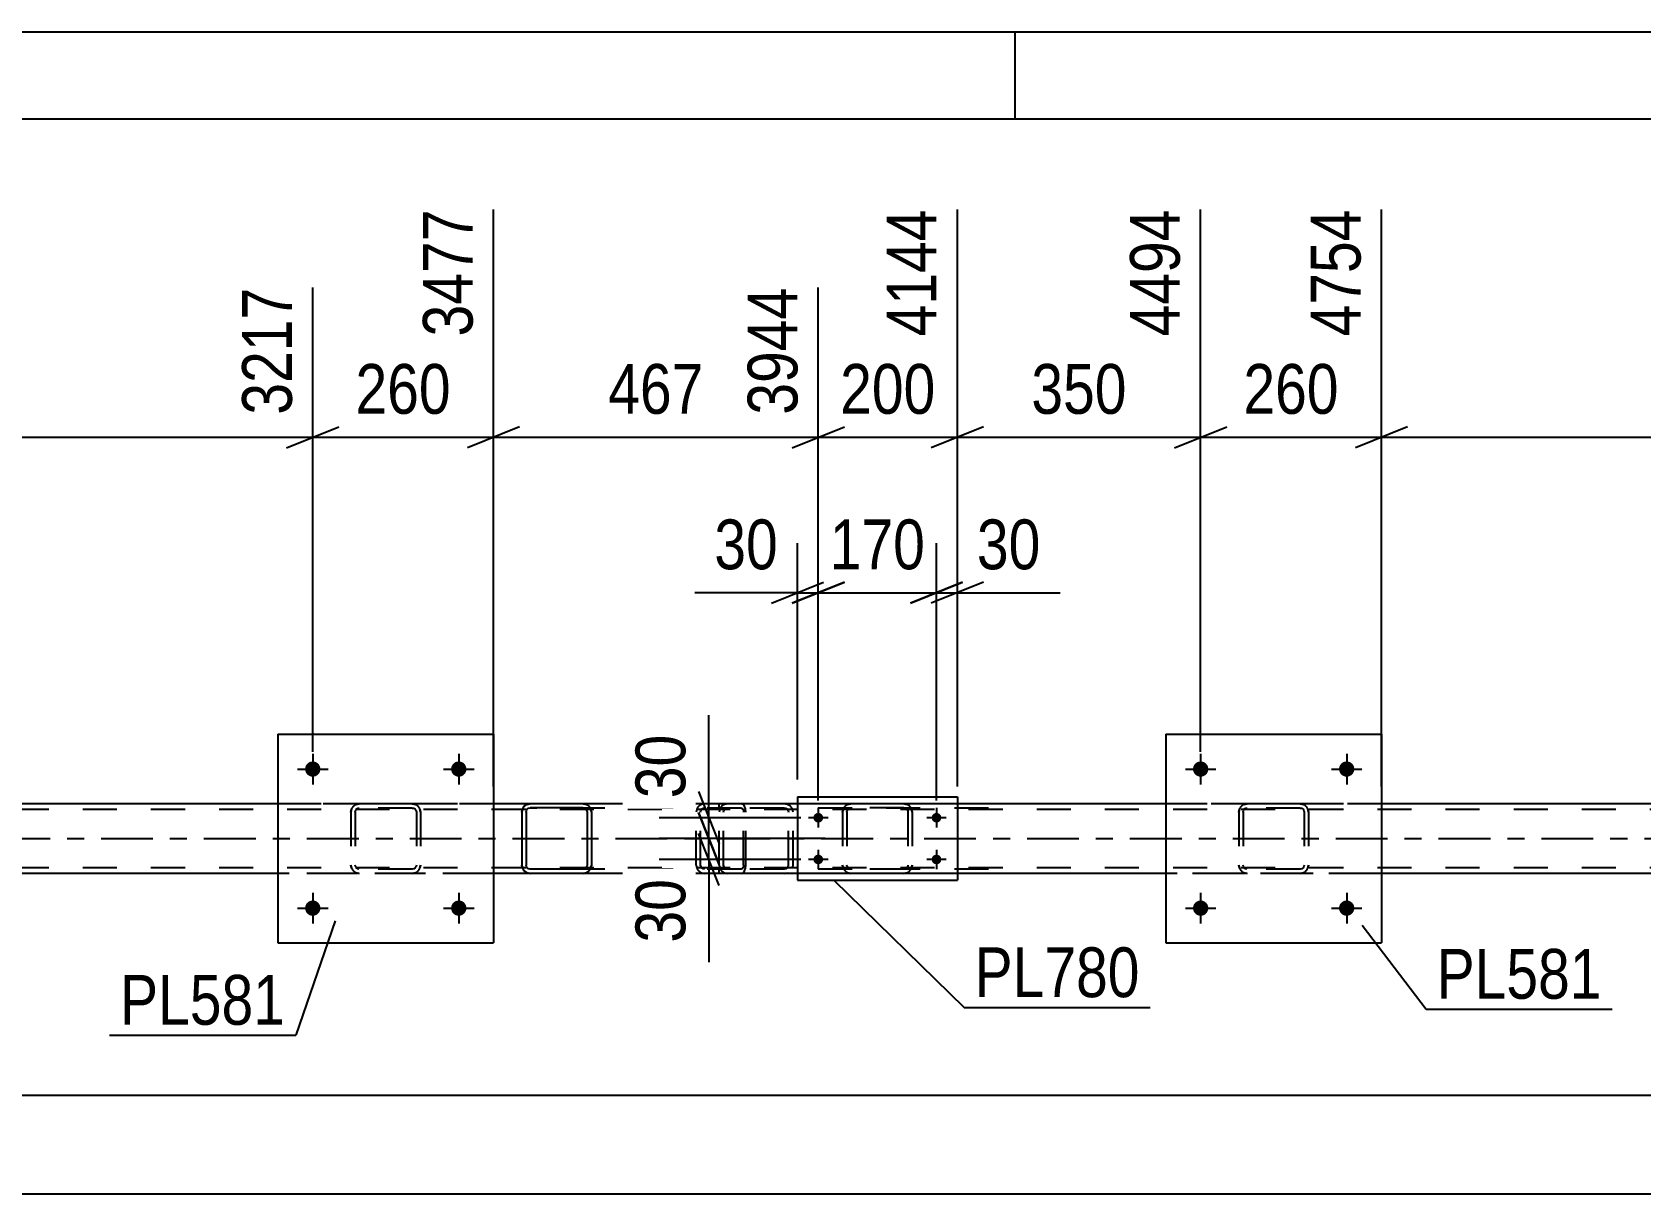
# Model space of a CAD drawing. Header units: millimetres. Extents: x 0 to 841, y 0 to 594.
# Drawn here: x 154.5 to 247, y 527.2 to 594 of the extents above; entities that cross this region are included whole.
import ezdxf

# ---------------------------------------------------------------- set-up
doc = ezdxf.new("R2010")
doc.units = ezdxf.units.MM
doc.linetypes.add('DXK_LINE_DOT2', pattern=[3.9198, 1.9599, -1.9599])
doc.linetypes.add('DXK_LINE_DOT3', pattern=[5.9187, 2.979, -0.9799, 0.9799, -0.9799])
doc.styles.add('Arial Narrow', font='ARIALN.TTF', dxfattribs={"height": 0.2})

# ---------------------------------------------------------------- blocks, each defined once
blk = doc.blocks.new('Unknown-814748436-1133')
at = {"color": 5, "linetype": 'Continuous'}
for p, q in [((841, 594), (0, 594)), ((211, 589), (211, 594)), ((836, 589), (5, 589))]:
    blk.add_line(p, q, dxfattribs=at)
blk = doc.blocks.new('Bolt-814748436-4867 - 4858')
at = {"linetype": 'Continuous'}
for points in [[(222.114, 543.608, -1), (221.234, 543.608, -1)], [(230.514, 543.608, -1), (229.634, 543.608, -1)]]:
    blk.add_hatch(color=1, dxfattribs=at).paths.add_polyline_path(points)
at = {"color": 1, "linetype": 'Continuous'}
for p, q in [((221.674, 544.488), (221.674, 542.728)), ((230.074, 544.488), (230.074, 542.728)), ((220.794, 543.608), (222.554, 543.608)), ((229.194, 543.608), (230.954, 543.608))]:
    blk.add_line(p, q, dxfattribs=at)
blk = doc.blocks.new('Bolt-814748436-4864 - 4858')
at = {"linetype": 'Continuous'}
for points in [[(171.034, 551.608, -1), (170.154, 551.608, -1)], [(179.434, 551.608, -1), (178.554, 551.608, -1)]]:
    blk.add_hatch(color=1, dxfattribs=at).paths.add_polyline_path(points)
at = {"color": 1, "linetype": 'Continuous'}
for p, q in [((170.594, 552.488), (170.594, 550.728)), ((178.994, 552.488), (178.994, 550.728)), ((169.714, 551.608), (171.474, 551.608)), ((178.114, 551.608), (179.874, 551.608))]:
    blk.add_line(p, q, dxfattribs=at)
blk = doc.blocks.new('Bolt-814748436-4865 - 4858')
at = {"linetype": 'Continuous'}
for points in [[(171.034, 543.608, -1), (170.154, 543.608, -1)], [(179.434, 543.608, -1), (178.554, 543.608, -1)]]:
    blk.add_hatch(color=1, dxfattribs=at).paths.add_polyline_path(points)
at = {"color": 1, "linetype": 'Continuous'}
for p, q in [((170.594, 544.488), (170.594, 542.728)), ((178.994, 544.488), (178.994, 542.728)), ((169.714, 543.608), (171.474, 543.608)), ((178.114, 543.608), (179.874, 543.608))]:
    blk.add_line(p, q, dxfattribs=at)
blk = doc.blocks.new('Bolt-814748436-4866 - 4858')
at = {"linetype": 'Continuous'}
for points in [[(222.114, 551.608, -1), (221.234, 551.608, -1)], [(230.514, 551.608, -1), (229.634, 551.608, -1)]]:
    blk.add_hatch(color=1, dxfattribs=at).paths.add_polyline_path(points)
at = {"color": 1, "linetype": 'Continuous'}
for p, q in [((221.674, 552.488), (221.674, 550.728)), ((230.074, 552.488), (230.074, 550.728)), ((220.794, 551.608), (222.554, 551.608)), ((229.194, 551.608), (230.954, 551.608))]:
    blk.add_line(p, q, dxfattribs=at)
blk = doc.blocks.new('Part-814748436-4904 - 4858')
at = {"color": 2, "linetype": 'Continuous'}
for p, q in [((168.594, 553.607), (168.594, 541.607)), ((168.594, 553.607), (180.994, 553.607)), ((180.994, 553.607), (180.994, 541.607)), ((168.594, 541.607), (180.994, 541.607))]:
    blk.add_line(p, q, dxfattribs=at)
blk = doc.blocks.new('Part-814748436-4905 - 4858')
at = {"color": 7, "linetype": 'DXK_LINE_DOT2'}
for p, q in [((172.794, 549.127), (172.831, 549.311)), ((172.831, 549.311), (172.794, 549.127)), ((172.794, 549.127), (172.794, 546.087)), ((173.034, 549.127), (173.052, 549.219)), ((173.034, 549.127), (173.034, 546.087)), ((173.052, 549.219), (173.104, 549.297)), ((173.09, 549.57), (173.274, 549.607)), ((173.274, 549.607), (173.09, 549.57)), ((173.104, 549.297), (173.182, 549.349)), ((173.182, 549.349), (173.274, 549.367)), ((176.314, 549.607), (173.274, 549.607)), ((176.314, 549.367), (173.274, 549.367)), ((176.314, 549.607), (176.498, 549.57)), ((176.498, 549.57), (176.314, 549.607)), ((176.314, 549.367), (176.406, 549.349)), ((176.406, 549.349), (176.484, 549.297)), ((176.484, 549.297), (176.536, 549.219)), ((176.536, 549.219), (176.554, 549.127)), ((176.554, 549.127), (176.554, 546.087)), ((176.757, 549.311), (176.794, 549.127)), ((176.794, 549.127), (176.757, 549.311)), ((176.794, 549.127), (176.794, 546.087)), ((172.831, 545.903), (172.794, 546.087)), ((172.794, 546.087), (172.831, 545.903)), ((173.052, 545.995), (173.034, 546.087)), ((176.554, 546.087), (176.536, 545.995)), ((176.794, 546.087), (176.757, 545.903)), ((176.757, 545.903), (176.794, 546.087)), ((173.104, 545.917), (173.052, 545.995)), ((173.274, 545.607), (173.09, 545.644)), ((173.09, 545.644), (173.274, 545.607)), ((173.182, 545.865), (173.104, 545.917)), ((173.274, 545.847), (173.182, 545.865)), ((176.314, 545.847), (173.274, 545.847)), ((176.314, 545.607), (173.274, 545.607)), ((176.406, 545.865), (176.314, 545.847)), ((176.498, 545.644), (176.314, 545.607)), ((176.314, 545.607), (176.498, 545.644)), ((176.484, 545.917), (176.406, 545.865)), ((176.536, 545.995), (176.484, 545.917))]:
    blk.add_line(p, q, dxfattribs=at)
at = {"color": 7, "linetype": 'DXK_LINE_DOT3'}
blk.add_line((174.794, 547.607), (174.794, 547.607), dxfattribs=at)
at = {"color": 7, "linetype": 'DXK_LINE_DOT2'}
for centre, start, end in [((173.274, 549.127), 112.5, 157.5), ((173.274, 549.127), 112.5, 157.5), ((176.314, 549.127), 22.5, 67.5), ((176.314, 549.127), 22.5, 67.5), ((173.274, 546.087), 202.5, 247.5), ((173.274, 546.087), 202.5, 247.5), ((176.314, 546.087), 292.5, 337.5), ((176.314, 546.087), 292.5, 337.5)]:
    blk.add_arc(centre, 0.48, start, end, dxfattribs=at)
blk = doc.blocks.new('Part-814748436-4910 - 4858')
at = {"color": 2, "linetype": 'Continuous'}
for p, q in [((219.674, 553.607), (219.674, 541.607)), ((219.674, 553.607), (232.074, 553.607)), ((232.074, 553.607), (232.074, 541.607)), ((219.674, 541.607), (232.074, 541.607))]:
    blk.add_line(p, q, dxfattribs=at)
blk = doc.blocks.new('Part-814748436-4911 - 4858')
at = {"color": 7, "linetype": 'DXK_LINE_DOT2'}
for p, q in [((223.874, 549.127), (223.911, 549.311)), ((223.911, 549.311), (223.874, 549.127)), ((223.874, 549.127), (223.874, 546.087)), ((224.114, 549.127), (224.133, 549.219)), ((224.114, 549.127), (224.114, 546.087)), ((224.133, 549.219), (224.185, 549.297)), ((224.171, 549.57), (224.354, 549.607)), ((224.354, 549.607), (224.171, 549.57)), ((224.185, 549.297), (224.263, 549.349)), ((224.263, 549.349), (224.354, 549.367)), ((227.394, 549.607), (224.354, 549.607)), ((227.394, 549.367), (224.354, 549.367)), ((227.394, 549.607), (227.578, 549.57)), ((227.578, 549.57), (227.394, 549.607)), ((227.394, 549.367), (227.486, 549.349)), ((227.486, 549.349), (227.564, 549.297)), ((227.564, 549.297), (227.616, 549.219)), ((227.616, 549.219), (227.634, 549.127)), ((227.634, 549.127), (227.634, 546.087)), ((227.838, 549.311), (227.874, 549.127)), ((227.874, 549.127), (227.838, 549.311)), ((227.874, 549.127), (227.874, 546.087)), ((223.911, 545.903), (223.874, 546.087)), ((223.874, 546.087), (223.911, 545.903)), ((224.133, 545.995), (224.114, 546.087)), ((227.634, 546.087), (227.616, 545.995)), ((227.874, 546.087), (227.838, 545.903)), ((227.838, 545.903), (227.874, 546.087)), ((224.185, 545.917), (224.133, 545.995)), ((224.354, 545.607), (224.171, 545.644)), ((224.171, 545.644), (224.354, 545.607)), ((224.263, 545.865), (224.185, 545.917)), ((224.354, 545.847), (224.263, 545.865)), ((227.394, 545.847), (224.354, 545.847)), ((227.394, 545.607), (224.354, 545.607)), ((227.486, 545.865), (227.394, 545.847)), ((227.578, 545.644), (227.394, 545.607)), ((227.394, 545.607), (227.578, 545.644)), ((227.564, 545.917), (227.486, 545.865)), ((227.616, 545.995), (227.564, 545.917))]:
    blk.add_line(p, q, dxfattribs=at)
at = {"color": 7, "linetype": 'DXK_LINE_DOT3'}
blk.add_line((225.874, 547.607), (225.874, 547.607), dxfattribs=at)
at = {"color": 7, "linetype": 'DXK_LINE_DOT2'}
for centre, start, end in [((224.354, 549.127), 112.5, 157.5), ((224.354, 549.127), 112.5, 157.5), ((227.394, 549.127), 22.5, 67.5), ((227.394, 549.127), 22.5, 67.5), ((224.354, 546.087), 202.5, 247.5), ((224.354, 546.087), 202.5, 247.5), ((227.394, 546.087), 292.5, 337.5), ((227.394, 546.087), 292.5, 337.5)]:
    blk.add_arc(centre, 0.48, start, end, dxfattribs=at)
blk = doc.blocks.new('Part-814748436-4993 - 4858')
at = {"color": 7, "linetype": 'DXK_LINE_DOT2'}
for p, q in [((195.243, 549.607), (183.087, 549.607)), ((195.243, 549.367), (183.087, 549.367)), ((192.667, 549.212), (192.649, 549.127)), ((192.649, 546.087), (192.649, 549.127)), ((192.688, 549.311), (192.667, 549.212)), ((192.901, 549.127), (192.92, 549.219)), ((192.901, 546.087), (192.901, 549.127)), ((192.92, 549.219), (192.974, 549.297)), ((193.152, 549.607), (192.96, 549.57)), ((192.974, 549.297), (193.056, 549.349)), ((193.056, 549.349), (193.152, 549.367)), ((193.967, 549.367), (193.967, 549.607)), ((195.347, 549.57), (195.243, 549.607)), ((195.243, 549.367), (195.295, 549.349)), ((195.295, 549.349), (195.339, 549.297)), ((195.339, 549.297), (195.368, 549.219)), ((195.435, 549.466), (195.347, 549.57)), ((195.368, 549.219), (195.379, 549.127)), ((195.379, 546.087), (195.379, 549.127)), ((195.494, 549.311), (195.435, 549.466)), ((195.514, 549.127), (195.494, 549.311)), ((195.514, 546.087), (195.514, 549.127)), ((192.649, 546.087), (192.667, 546.002)), ((192.667, 546.002), (192.688, 545.903)), ((192.914, 546.021), (192.901, 546.087)), ((192.92, 545.995), (192.914, 546.021)), ((195.379, 546.087), (195.368, 545.995)), ((195.494, 545.903), (195.514, 546.087)), ((195.243, 545.847), (183.087, 545.847)), ((195.243, 545.607), (183.087, 545.607)), ((192.974, 545.917), (192.92, 545.995)), ((192.96, 545.644), (193.152, 545.607)), ((193.056, 545.865), (192.974, 545.917)), ((193.152, 545.847), (193.056, 545.865)), ((193.967, 545.607), (193.967, 545.847)), ((195.295, 545.865), (195.243, 545.847)), ((195.243, 545.607), (195.347, 545.644)), ((195.339, 545.917), (195.295, 545.865)), ((195.368, 545.995), (195.339, 545.917)), ((195.347, 545.644), (195.435, 545.748)), ((195.435, 545.748), (195.494, 545.903))]:
    blk.add_line(p, q, dxfattribs=at)
for centre, start, end in [((193.138, 549.112), 111.1941, 156.15059), ((193.138, 546.102), 203.84941, 248.8059)]:
    blk.add_arc(centre, 0.492, start, end, dxfattribs=at)
blk = doc.blocks.new('Part-814748436-5006 - 4858')
at = {"color": 7, "linetype": 'DXK_LINE_DOT2'}
for p, q in [((193.985, 549.212), (193.967, 549.127)), ((193.967, 546.087), (193.967, 549.127)), ((194.006, 549.311), (193.985, 549.212)), ((194.223, 549.127), (194.242, 549.219)), ((194.223, 546.087), (194.223, 549.127)), ((194.242, 549.219), (194.297, 549.297)), ((194.478, 549.607), (194.282, 549.57)), ((194.297, 549.297), (194.38, 549.349)), ((194.38, 549.349), (194.478, 549.367)), ((209.466, 549.607), (194.478, 549.607)), ((209.466, 549.367), (194.478, 549.367)), ((197.909, 549.57), (197.713, 549.607)), ((197.713, 549.367), (197.811, 549.349)), ((197.811, 549.349), (197.894, 549.297)), ((197.894, 549.297), (197.949, 549.219)), ((197.949, 549.219), (197.968, 549.127)), ((197.968, 546.087), (197.968, 549.127)), ((198.206, 549.212), (198.185, 549.311)), ((198.224, 549.127), (198.206, 549.212)), ((198.224, 546.087), (198.224, 549.127)), ((193.967, 546.087), (193.985, 546.002)), ((193.985, 546.002), (194.006, 545.903)), ((194.237, 546.021), (194.223, 546.087)), ((194.242, 545.995), (194.237, 546.021)), ((197.949, 545.995), (197.954, 546.021)), ((197.954, 546.021), (197.968, 546.087)), ((198.185, 545.903), (198.206, 546.002)), ((198.206, 546.002), (198.224, 546.087)), ((194.297, 545.917), (194.242, 545.995)), ((194.282, 545.644), (194.478, 545.607)), ((194.38, 545.865), (194.297, 545.917)), ((194.478, 545.847), (194.38, 545.865)), ((209.466, 545.847), (194.478, 545.847)), ((209.466, 545.607), (194.478, 545.607)), ((197.811, 545.865), (197.713, 545.847)), ((197.713, 545.607), (197.909, 545.644)), ((197.894, 545.917), (197.811, 545.865)), ((197.949, 545.995), (197.894, 545.917))]:
    blk.add_line(p, q, dxfattribs=at)
for centre, start, end in [((194.458, 549.106), 110.75832, 155.68004), ((197.733, 549.106), 24.31996, 69.24168), ((194.458, 546.108), 204.31996, 249.24168)]:
    blk.add_arc(centre, 0.496, start, end, dxfattribs=at)
blk = doc.blocks.new('Part-814748436-5058 - 4858')
at = {"color": 7, "linetype": 'DXK_LINE_DOT2'}
for p, q in [((762.977, 549.287), (99.233, 549.287)), ((762.977, 549.607), (117.513, 549.607)), ((180.994, 549.607), (168.594, 549.607)), ((186.15, 549.607), (183.098, 549.607)), ((207.677, 549.607), (198.477, 549.607)), ((232.074, 549.607), (219.674, 549.607)), ((762.977, 545.927), (99.233, 545.927)), ((760.176, 545.607), (99.233, 545.607)), ((180.994, 545.607), (168.594, 545.607)), ((207.677, 545.607), (198.477, 545.607)), ((232.074, 545.607), (219.674, 545.607))]:
    blk.add_line(p, q, dxfattribs=at)
at = {"color": 2, "linetype": 'Continuous'}
for p, q in [((168.594, 549.607), (129.913, 549.607)), ((183.098, 549.607), (180.994, 549.607)), ((198.477, 549.607), (186.15, 549.607)), ((219.674, 549.607), (207.677, 549.607)), ((270.755, 549.607), (232.074, 549.607)), ((168.594, 545.607), (129.913, 545.607)), ((198.477, 545.607), (180.994, 545.607)), ((219.674, 545.607), (207.677, 545.607)), ((270.755, 545.607), (232.074, 545.607))]:
    blk.add_line(p, q, dxfattribs=at)
at = {"color": 7, "linetype": 'DXK_LINE_DOT3'}
blk.add_line((99.233, 547.607), (762.977, 547.607), dxfattribs=at)
blk = doc.blocks.new('Part-814748436-5098 - 4858')
at = {"color": 7, "linetype": 'DXK_LINE_DOT2'}
for p, q in [((201.077, 549.128), (201.114, 549.312)), ((201.114, 549.312), (201.077, 549.128)), ((201.077, 549.128), (201.077, 546.088)), ((201.317, 549.128), (201.335, 549.22)), ((201.317, 549.128), (201.317, 546.088)), ((201.335, 549.22), (201.387, 549.298)), ((201.373, 549.572), (201.557, 549.608)), ((201.557, 549.608), (201.373, 549.572)), ((201.387, 549.298), (201.465, 549.35)), ((201.465, 549.35), (201.557, 549.368)), ((204.597, 549.608), (201.557, 549.608)), ((204.597, 549.368), (201.557, 549.368)), ((204.597, 549.608), (204.781, 549.572)), ((204.781, 549.572), (204.597, 549.608)), ((204.597, 549.368), (204.689, 549.35)), ((204.689, 549.35), (204.767, 549.298)), ((204.767, 549.298), (204.819, 549.22)), ((204.819, 549.22), (204.837, 549.128)), ((204.837, 549.128), (204.837, 546.088)), ((205.041, 549.312), (205.077, 549.128)), ((205.077, 549.128), (205.041, 549.312)), ((205.077, 549.128), (205.077, 546.088)), ((201.114, 545.905), (201.077, 546.088)), ((201.077, 546.088), (201.114, 545.905)), ((201.335, 545.996), (201.317, 546.088)), ((204.837, 546.088), (204.819, 545.996)), ((205.077, 546.088), (205.041, 545.905)), ((205.041, 545.905), (205.077, 546.088)), ((201.387, 545.919), (201.335, 545.996)), ((201.557, 545.608), (201.373, 545.645)), ((201.373, 545.645), (201.557, 545.608)), ((201.465, 545.866), (201.387, 545.919)), ((201.557, 545.848), (201.465, 545.866)), ((204.597, 545.848), (201.557, 545.848)), ((204.597, 545.608), (201.557, 545.608)), ((204.689, 545.866), (204.597, 545.848)), ((204.781, 545.645), (204.597, 545.608)), ((204.597, 545.608), (204.781, 545.645)), ((204.767, 545.919), (204.689, 545.866)), ((204.819, 545.996), (204.767, 545.919))]:
    blk.add_line(p, q, dxfattribs=at)
at = {"color": 7, "linetype": 'DXK_LINE_DOT3'}
blk.add_line((203.077, 547.608), (203.077, 547.608), dxfattribs=at)
at = {"color": 7, "linetype": 'DXK_LINE_DOT2'}
for centre, start, end in [((201.557, 549.128), 112.5, 157.5), ((201.557, 549.128), 112.5, 157.5), ((204.597, 549.128), 22.5, 67.5), ((204.597, 549.128), 22.5, 67.5), ((201.557, 546.088), 202.5, 247.5), ((201.557, 546.088), 202.5, 247.5), ((204.597, 546.088), 292.5, 337.5), ((204.597, 546.088), 292.5, 337.5)]:
    blk.add_arc(centre, 0.48, start, end, dxfattribs=at)
blk = doc.blocks.new('Part-814748436-5103 - 4858')
at = {"color": 2, "linetype": 'Continuous'}
for p, q in [((198.477, 550.008), (198.477, 545.208)), ((198.477, 550.008), (207.677, 550.008)), ((207.677, 550.008), (207.677, 545.208)), ((198.477, 545.208), (207.677, 545.208))]:
    blk.add_line(p, q, dxfattribs=at)
blk = doc.blocks.new('Bolt-814748436-5104 - 4858')
at = {"linetype": 'Continuous'}
for points in [[(199.677, 548.528, -1), (199.677, 549.088, -1)], [(206.477, 548.528, -1), (206.477, 549.088, -1)], [(199.677, 546.128, -1), (199.677, 546.688, -1)], [(206.477, 546.128, -1), (206.477, 546.688, -1)]]:
    blk.add_hatch(color=1, dxfattribs=at).paths.add_polyline_path(points)
at = {"color": 1, "linetype": 'Continuous'}
for p, q in [((200.237, 548.808), (199.117, 548.808)), ((199.677, 549.368), (199.677, 548.248)), ((207.037, 548.808), (205.917, 548.808)), ((206.477, 549.368), (206.477, 548.248)), ((199.677, 546.968), (199.677, 545.848)), ((206.477, 546.968), (206.477, 545.848)), ((200.237, 546.408), (199.117, 546.408)), ((207.037, 546.408), (205.917, 546.408))]:
    blk.add_line(p, q, dxfattribs=at)
blk = doc.blocks.new('Part-814748436-5105 - 4858')
at = {"color": 2, "linetype": 'Continuous'}
for p, q in [((182.661, 549.312), (182.624, 549.128)), ((182.624, 549.128), (182.624, 546.088)), ((182.864, 549.128), (182.883, 549.22)), ((182.864, 549.128), (182.864, 546.088)), ((182.883, 549.22), (182.935, 549.298)), ((183.104, 549.608), (182.921, 549.572)), ((182.935, 549.298), (183.013, 549.35)), ((183.013, 549.35), (183.104, 549.368)), ((186.144, 549.608), (183.104, 549.608)), ((186.144, 549.368), (183.104, 549.368)), ((186.328, 549.572), (186.144, 549.608)), ((186.144, 549.368), (186.236, 549.35)), ((186.236, 549.35), (186.314, 549.298)), ((186.314, 549.298), (186.366, 549.22)), ((186.366, 549.22), (186.384, 549.128)), ((186.384, 549.128), (186.384, 546.088)), ((186.624, 549.128), (186.588, 549.312)), ((186.624, 549.128), (186.624, 546.088)), ((182.624, 546.088), (182.661, 545.905)), ((182.883, 545.996), (182.864, 546.088)), ((186.384, 546.088), (186.366, 545.996)), ((186.588, 545.905), (186.624, 546.088)), ((182.935, 545.919), (182.883, 545.996)), ((182.921, 545.645), (183.104, 545.608)), ((183.013, 545.866), (182.935, 545.919)), ((183.104, 545.848), (183.013, 545.866)), ((186.144, 545.848), (183.104, 545.848)), ((186.144, 545.608), (183.104, 545.608)), ((186.236, 545.866), (186.144, 545.848)), ((186.144, 545.608), (186.328, 545.645)), ((186.314, 545.919), (186.236, 545.866)), ((186.366, 545.996), (186.314, 545.919))]:
    blk.add_line(p, q, dxfattribs=at)
at = {"color": 7, "linetype": 'DXK_LINE_DOT2'}
for p, q in [((182.624, 549.128), (182.661, 549.312)), ((182.921, 549.572), (183.104, 549.608)), ((186.144, 549.608), (186.328, 549.572)), ((186.588, 549.312), (186.624, 549.128)), ((182.661, 545.905), (182.624, 546.088)), ((186.624, 546.088), (186.588, 545.905)), ((183.104, 545.608), (182.921, 545.645)), ((186.328, 545.645), (186.144, 545.608))]:
    blk.add_line(p, q, dxfattribs=at)
at = {"color": 7, "linetype": 'DXK_LINE_DOT3'}
blk.add_line((184.624, 547.608), (184.624, 547.608), dxfattribs=at)
at = {"color": 2, "linetype": 'Continuous'}
for centre, start, end in [((183.104, 549.128), 112.49997, 157.49997), ((186.144, 549.128), 22.49997, 67.49997), ((183.104, 546.088), 202.49997, 247.49997), ((186.144, 546.088), 292.49997, 337.49997)]:
    blk.add_arc(centre, 0.48, start, end, dxfattribs=at)
at = {"color": 7, "linetype": 'DXK_LINE_DOT2'}
for centre, start, end in [((183.104, 549.128), 112.49997, 157.49997), ((186.144, 549.128), 22.49997, 67.49997), ((183.104, 546.088), 202.49997, 247.49997), ((186.144, 546.088), 292.49997, 337.49997)]:
    blk.add_arc(centre, 0.48, start, end, dxfattribs=at)
blk = doc.blocks.new('StraightDimension-814748436-15992 - 4858')
at = {"color": 7, "linetype": 'Continuous'}
for p, q in [((198.477, 551.008), (198.477, 564.602)), ((199.677, 549.808), (199.677, 564.602)), ((198.477, 561.752), (192.571, 561.752)), ((198.477, 561.752), (192.571, 561.752)), ((196.977, 561.152), (199.977, 562.352)), ((201.177, 562.352), (198.177, 561.152)), ((198.477, 561.752), (199.677, 561.752))]:
    blk.add_line(p, q, dxfattribs=at)
at = {"color": 0}
blk.add_wipeout([(197.952, 562.502), (197.952, 566.702), (193.096, 566.702), (193.096, 562.502)], dxfattribs=at)
at = {"color": 3, "style": 'Arial Narrow'}
blk.add_text('30', height=2.8633, dxfattribs=at).set_placement((193.696, 563.102))
blk = doc.blocks.new('StraightDimension-814748436-15263 - 4858')
at = {"color": 7, "linetype": 'Continuous'}
for p, q in [((180.994, 550.607), (180.994, 583.808)), ((170.594, 552.608), (170.594, 579.308)), ((169.094, 570.096), (172.094, 571.296)), ((182.494, 571.296), (179.494, 570.096)), ((170.594, 570.696), (180.994, 570.696))]:
    blk.add_line(p, q, dxfattribs=at)
at = {"color": 0}
blk.add_wipeout([(179.136, 571.446), (179.136, 575.646), (172.452, 575.646), (172.452, 571.446)], dxfattribs=at)
at = {"color": 3, "style": 'Arial Narrow'}
blk.add_text('260', height=2.8633, dxfattribs=at).set_placement((173.052, 572.046))
at = {"color": 0, "linetype": 'Continuous'}
blk.add_wipeout([(180.394, 584.408), (176.194, 584.408), (176.194, 575.896), (180.394, 575.896)], dxfattribs=at)
at = {"color": 3, "linetype": 'Continuous', "style": 'Arial Narrow'}
blk.add_text('3477', height=2.8633, rotation=90.00021, dxfattribs=at).set_placement((179.794, 576.496))
blk = doc.blocks.new('StraightDimension-814748436-5116 - 4858')
at = {"color": 7, "linetype": 'Continuous'}
blk.add_line((56.673, 527.172), (763.617, 527.172), dxfattribs=at)
blk = doc.blocks.new('StraightDimension-814748436-5137 - 4858')
at = {"color": 7, "linetype": 'Continuous'}
blk.add_line((57.313, 532.848), (762.977, 532.848), dxfattribs=at)
blk = doc.blocks.new('StraightDimension-814748436-12156 - 4858')
at = {"color": 7, "linetype": 'Continuous'}
for p, q in [((193.377, 548.808), (193.377, 554.714)), ((193.377, 548.808), (193.377, 554.714)), ((192.777, 550.308), (193.977, 547.308)), ((198.677, 548.808), (190.527, 548.808)), ((193.977, 546.108), (192.777, 549.108)), ((193.377, 547.608), (193.377, 548.808)), ((200.077, 547.608), (190.527, 547.608))]:
    blk.add_line(p, q, dxfattribs=at)
at = {"color": 0}
blk.add_wipeout([(192.627, 554.189), (188.427, 554.189), (188.427, 549.333), (192.627, 549.333)], dxfattribs=at)
at = {"color": 3, "style": 'Arial Narrow'}
blk.add_text('30', height=2.8633, rotation=90.00021, dxfattribs=at).set_placement((192.027, 549.933))
blk = doc.blocks.new('StraightDimension-814748436-12157 - 4858')
at = {"color": 7, "linetype": 'Continuous'}
for p, q in [((192.777, 549.108), (193.977, 546.108)), ((193.977, 544.908), (192.777, 547.908)), ((200.077, 547.608), (190.527, 547.608)), ((193.377, 546.408), (193.377, 547.608)), ((198.677, 546.408), (190.527, 546.408)), ((193.377, 546.408), (193.377, 540.502)), ((193.377, 546.408), (193.377, 540.502))]:
    blk.add_line(p, q, dxfattribs=at)
at = {"color": 0}
blk.add_wipeout([(192.627, 545.883), (188.427, 545.883), (188.427, 541.027), (192.627, 541.027)], dxfattribs=at)
at = {"color": 3, "style": 'Arial Narrow'}
blk.add_text('30', height=2.8633, rotation=90.00021, dxfattribs=at).set_placement((192.027, 541.627))
blk = doc.blocks.new('StraightDimension-814748436-15258 - 4858')
at = {"color": 7, "linetype": 'Continuous'}
for p, q in [((232.074, 550.607), (232.074, 583.808)), ((272.755, 552.608), (272.755, 579.308)), ((233.574, 571.296), (230.574, 570.096)), ((271.255, 570.096), (274.255, 571.296)), ((232.074, 570.696), (272.755, 570.696))]:
    blk.add_line(p, q, dxfattribs=at)
at = {"color": 0}
blk.add_wipeout([(256.671, 571.446), (256.671, 575.646), (248.158, 575.646), (248.158, 571.446)], dxfattribs=at)
at = {"color": 3, "style": 'Arial Narrow'}
blk.add_text('1017', height=2.8633, dxfattribs=at).set_placement((248.758, 572.046))
at = {"color": 0, "linetype": 'Continuous'}
blk.add_wipeout([(272.155, 579.908), (267.955, 579.908), (267.955, 571.396), (272.155, 571.396)], dxfattribs=at)
at = {"color": 3, "linetype": 'Continuous', "style": 'Arial Narrow'}
blk.add_text('5771', height=2.8633, rotation=90.00021, dxfattribs=at).set_placement((271.555, 571.996))
blk = doc.blocks.new('StraightDimension-814748436-15259 - 4858')
at = {"color": 7, "linetype": 'Continuous'}
for p, q in [((221.674, 552.608), (221.674, 583.808)), ((232.074, 550.607), (232.074, 583.808)), ((220.174, 570.096), (223.174, 571.296)), ((233.574, 571.296), (230.574, 570.096)), ((221.674, 570.696), (232.074, 570.696))]:
    blk.add_line(p, q, dxfattribs=at)
at = {"color": 0}
blk.add_wipeout([(230.217, 571.446), (230.217, 575.646), (223.532, 575.646), (223.532, 571.446)], dxfattribs=at)
at = {"color": 3, "style": 'Arial Narrow'}
blk.add_text('260', height=2.8633, dxfattribs=at).set_placement((224.132, 572.046))
at = {"color": 0, "linetype": 'Continuous'}
blk.add_wipeout([(231.474, 584.408), (227.274, 584.408), (227.274, 575.896), (231.474, 575.896)], dxfattribs=at)
at = {"color": 3, "linetype": 'Continuous', "style": 'Arial Narrow'}
blk.add_text('4754', height=2.8633, rotation=90.00021, dxfattribs=at).set_placement((230.874, 576.496))
blk = doc.blocks.new('StraightDimension-814748436-15260 - 4858')
at = {"color": 7, "linetype": 'Continuous'}
for p, q in [((207.677, 550.607), (207.677, 583.808)), ((221.674, 552.608), (221.674, 583.808)), ((209.177, 571.296), (206.177, 570.096)), ((220.174, 570.096), (223.174, 571.296)), ((207.677, 570.696), (221.674, 570.696))]:
    blk.add_line(p, q, dxfattribs=at)
at = {"color": 0}
blk.add_wipeout([(218.018, 571.446), (218.018, 575.646), (211.334, 575.646), (211.334, 571.446)], dxfattribs=at)
at = {"color": 3, "style": 'Arial Narrow'}
blk.add_text('350', height=2.8633, dxfattribs=at).set_placement((211.934, 572.046))
at = {"color": 0, "linetype": 'Continuous'}
blk.add_wipeout([(221.074, 584.408), (216.874, 584.408), (216.874, 575.896), (221.074, 575.896)], dxfattribs=at)
at = {"color": 3, "linetype": 'Continuous', "style": 'Arial Narrow'}
blk.add_text('4494', height=2.8633, rotation=90.00021, dxfattribs=at).set_placement((220.474, 576.496))
blk = doc.blocks.new('StraightDimension-814748436-15261 - 4858')
at = {"color": 7, "linetype": 'Continuous'}
for p, q in [((207.677, 550.607), (207.677, 583.808)), ((199.677, 549.808), (199.677, 579.308)), ((198.177, 570.096), (201.177, 571.296)), ((209.177, 571.296), (206.177, 570.096)), ((199.677, 570.696), (207.677, 570.696))]:
    blk.add_line(p, q, dxfattribs=at)
at = {"color": 0}
blk.add_wipeout([(207.019, 571.446), (207.019, 575.646), (200.335, 575.646), (200.335, 571.446)], dxfattribs=at)
at = {"color": 3, "style": 'Arial Narrow'}
blk.add_text('200', height=2.8633, dxfattribs=at).set_placement((200.935, 572.046))
at = {"color": 0, "linetype": 'Continuous'}
blk.add_wipeout([(207.077, 584.408), (202.877, 584.408), (202.877, 575.896), (207.077, 575.896)], dxfattribs=at)
at = {"color": 3, "linetype": 'Continuous', "style": 'Arial Narrow'}
blk.add_text('4144', height=2.8633, rotation=90.00021, dxfattribs=at).set_placement((206.477, 576.496))
blk = doc.blocks.new('StraightDimension-814748436-15262 - 4858')
at = {"color": 7, "linetype": 'Continuous'}
for p, q in [((180.994, 550.607), (180.994, 583.808)), ((199.677, 549.808), (199.677, 579.308)), ((182.494, 571.296), (179.494, 570.096)), ((198.177, 570.096), (201.177, 571.296)), ((180.994, 570.696), (199.677, 570.696))]:
    blk.add_line(p, q, dxfattribs=at)
at = {"color": 0}
blk.add_wipeout([(193.678, 571.446), (193.678, 575.646), (186.993, 575.646), (186.993, 571.446)], dxfattribs=at)
at = {"color": 3, "style": 'Arial Narrow'}
blk.add_text('467', height=2.8633, dxfattribs=at).set_placement((187.593, 572.046))
at = {"color": 0, "linetype": 'Continuous'}
blk.add_wipeout([(199.077, 579.908), (194.877, 579.908), (194.877, 571.396), (199.077, 571.396)], dxfattribs=at)
at = {"color": 3, "linetype": 'Continuous', "style": 'Arial Narrow'}
blk.add_text('3944', height=2.8633, rotation=90.00021, dxfattribs=at).set_placement((198.477, 571.996))
blk = doc.blocks.new('StraightDimension-814748436-15264 - 4858')
at = {"color": 7, "linetype": 'Continuous'}
for p, q in [((129.913, 550.607), (129.913, 583.808)), ((170.594, 552.608), (170.594, 579.308)), ((131.413, 571.296), (128.413, 570.096)), ((169.094, 570.096), (172.094, 571.296)), ((129.913, 570.696), (170.594, 570.696))]:
    blk.add_line(p, q, dxfattribs=at)
at = {"color": 0}
blk.add_wipeout([(154.51, 571.446), (154.51, 575.646), (145.997, 575.646), (145.997, 571.446)], dxfattribs=at)
at = {"color": 3, "style": 'Arial Narrow'}
blk.add_text('1017', height=2.8633, dxfattribs=at).set_placement((146.597, 572.046))
at = {"color": 0, "linetype": 'Continuous'}
blk.add_wipeout([(169.994, 579.908), (165.794, 579.908), (165.794, 571.396), (169.994, 571.396)], dxfattribs=at)
at = {"color": 3, "linetype": 'Continuous', "style": 'Arial Narrow'}
blk.add_text('3217', height=2.8633, rotation=90.00021, dxfattribs=at).set_placement((169.394, 571.996))
blk = doc.blocks.new('StraightDimension-814748436-15990 - 4858')
at = {"color": 7, "linetype": 'Continuous'}
for p, q in [((206.477, 549.808), (206.477, 564.602)), ((207.677, 551.008), (207.677, 564.602)), ((204.977, 561.152), (207.977, 562.352)), ((209.177, 562.352), (206.177, 561.152)), ((206.477, 561.752), (207.677, 561.752)), ((207.677, 561.752), (213.583, 561.752)), ((207.677, 561.752), (213.583, 561.752))]:
    blk.add_line(p, q, dxfattribs=at)
at = {"color": 0}
blk.add_wipeout([(213.058, 562.502), (213.058, 566.702), (208.202, 566.702), (208.202, 562.502)], dxfattribs=at)
at = {"color": 3, "style": 'Arial Narrow'}
blk.add_text('30', height=2.8633, dxfattribs=at).set_placement((208.802, 563.102))
blk = doc.blocks.new('StraightDimension-814748436-15991 - 4858')
at = {"color": 7, "linetype": 'Continuous'}
for p, q in [((199.677, 549.808), (199.677, 564.602)), ((206.477, 549.808), (206.477, 564.602)), ((198.177, 561.152), (201.177, 562.352)), ((199.677, 561.752), (206.477, 561.752)), ((207.977, 562.352), (204.977, 561.152))]:
    blk.add_line(p, q, dxfattribs=at)
at = {"color": 0}
blk.add_wipeout([(206.419, 562.502), (206.419, 566.702), (199.735, 566.702), (199.735, 562.502)], dxfattribs=at)
at = {"color": 3, "style": 'Arial Narrow'}
blk.add_text('170', height=2.8633, dxfattribs=at).set_placement((200.335, 563.102))
blk = doc.blocks.new('Mark-814748436-4900 - 4858')
at = {"color": 30, "linetype": 'Continuous'}
for p in [(171.894, 542.886), (158.911, 536.298)]:
    blk.add_line(p, (169.615, 536.298), dxfattribs=at)
at = {"color": 0}
blk.add_wipeout([(169.015, 536.898), (169.015, 539.898), (159.511, 539.898), (159.511, 536.898)], dxfattribs=at)
blk.add_wipeout([(169.015, 536.898), (169.015, 539.898), (159.511, 539.898), (159.511, 536.898)], dxfattribs=at)
at = {"color": 3, "style": 'Arial Narrow'}
blk.add_text('PL581', height=2.8633, dxfattribs=at).set_placement((159.511, 536.898))
blk = doc.blocks.new('Mark-814748436-4906 - 4858')
at = {"color": 30, "linetype": 'Continuous'}
for p, q in [((230.963, 542.634), (234.649, 537.797)), ((234.649, 537.797), (245.353, 537.797))]:
    blk.add_line(p, q, dxfattribs=at)
at = {"color": 0}
blk.add_wipeout([(244.753, 538.397), (244.753, 541.397), (235.249, 541.397), (235.249, 538.397)], dxfattribs=at)
blk.add_wipeout([(244.753, 538.397), (244.753, 541.397), (235.249, 541.397), (235.249, 538.397)], dxfattribs=at)
at = {"color": 3, "style": 'Arial Narrow'}
blk.add_text('PL581', height=2.8633, dxfattribs=at).set_placement((235.249, 538.397))
blk = doc.blocks.new('Mark-814748436-5099 - 4858')
at = {"color": 30, "linetype": 'Continuous'}
for p, q in [((200.565, 545.208), (208.069, 537.886)), ((208.069, 537.886), (218.773, 537.886))]:
    blk.add_line(p, q, dxfattribs=at)
at = {"color": 0}
blk.add_wipeout([(218.173, 538.486), (218.173, 541.486), (208.669, 541.486), (208.669, 538.486)], dxfattribs=at)
blk.add_wipeout([(218.173, 538.486), (218.173, 541.486), (208.669, 541.486), (208.669, 538.486)], dxfattribs=at)
at = {"color": 3, "style": 'Arial Narrow'}
blk.add_text('PL780', height=2.8633, dxfattribs=at).set_placement((208.669, 538.486))

msp = doc.modelspace()

# ---------------------------------------------------------------- block references
for name in ['Unknown-814748436-1133', 'Part-814748436-4904 - 4858', 'Part-814748436-4910 - 4858', 'Bolt-814748436-4864 - 4858', 'Bolt-814748436-4866 - 4858', 'Part-814748436-5058 - 4858', 'Part-814748436-5103 - 4858', 'Part-814748436-4905 - 4858', 'Part-814748436-5105 - 4858', 'Part-814748436-4993 - 4858', 'Part-814748436-5006 - 4858', 'Bolt-814748436-5104 - 4858', 'Part-814748436-5098 - 4858', 'Part-814748436-4911 - 4858', 'Bolt-814748436-4865 - 4858', 'Bolt-814748436-4867 - 4858']:
    msp.add_blockref(name, (0, 0))

# ---------------------------------------------------------------- next in the draw order: block references
for name in ['StraightDimension-814748436-15263 - 4858', 'StraightDimension-814748436-15258 - 4858', 'StraightDimension-814748436-15992 - 4858', 'StraightDimension-814748436-5116 - 4858']:
    msp.add_blockref(name, (0, 0))

# ---------------------------------------------------------------- next in the draw order: block references
for name in ['StraightDimension-814748436-15259 - 4858', 'StraightDimension-814748436-15264 - 4858', 'StraightDimension-814748436-12156 - 4858', 'StraightDimension-814748436-5137 - 4858']:
    msp.add_blockref(name, (0, 0))

# ---------------------------------------------------------------- next in the draw order: block references
for name in ['StraightDimension-814748436-15260 - 4858', 'StraightDimension-814748436-12157 - 4858', 'Mark-814748436-5099 - 4858', 'Mark-814748436-4900 - 4858', 'Mark-814748436-4906 - 4858']:
    msp.add_blockref(name, (0, 0))

# ---------------------------------------------------------------- next in the draw order: block references
msp.add_blockref('StraightDimension-814748436-15261 - 4858', (0, 0))

# ---------------------------------------------------------------- next in the draw order: block references
for name in ['StraightDimension-814748436-15262 - 4858', 'StraightDimension-814748436-15990 - 4858']:
    msp.add_blockref(name, (0, 0))

# ---------------------------------------------------------------- next in the draw order: block references
msp.add_blockref('StraightDimension-814748436-15991 - 4858', (0, 0))

doc.saveas('drawing.dxf')
